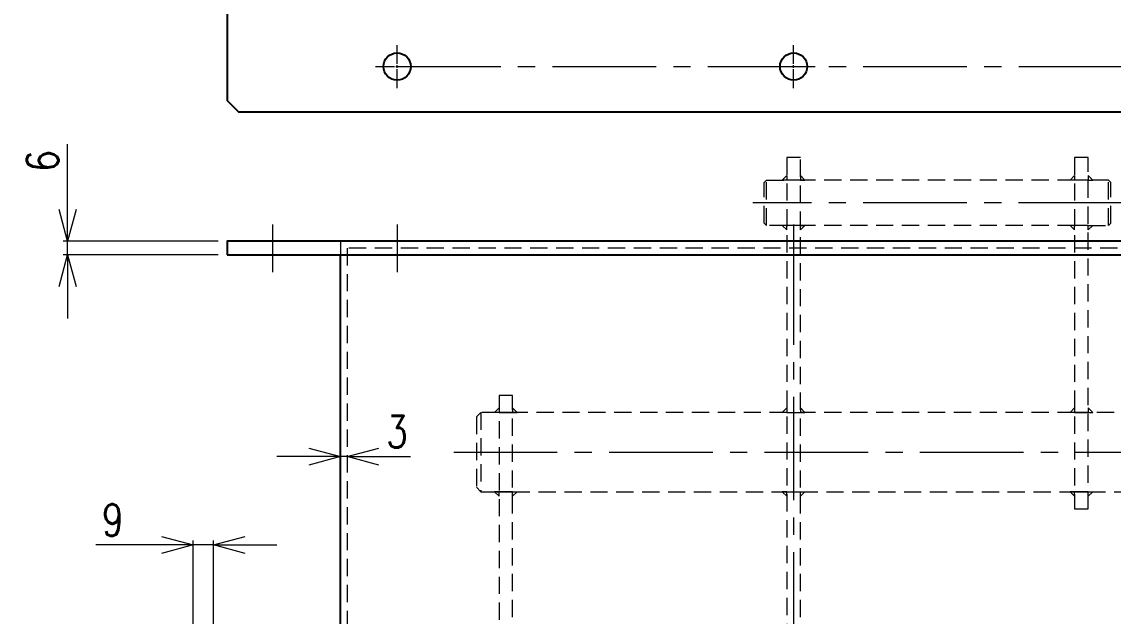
# Model space of a CAD drawing. Header units: millimetres. Extents: x 0 to 38884, y -3675 to 8056.
# Drawn here: x 25231.1 to 25712.7, y 7195.3 to 7457.6 of the extents above; entities that cross this region are included whole.
import ezdxf

# ---------------------------------------------------------------- set-up
doc = ezdxf.new("R2010")
doc.units = ezdxf.units.MM
doc.header["$LTSCALE"] = 2.4
doc.header["$PDMODE"] = 99
doc.header["$PDSIZE"] = 1
doc.linetypes.add('CENTER2', pattern=[28.575, 19.05, -3.175, 3.175, -3.175])
doc.linetypes.add('HIDDEN2', pattern=[4.7625, 3.175, -1.5875])
for name, color, linetype, lineweight in [('03_かくれ線', 6, 'HIDDEN2', 13), ('04_中心線', 1, 'CENTER2', 9), ('07_寸法線', 3, 'Continuous', 9)]:
    doc.layers.add(name, color=color, linetype=linetype, lineweight=lineweight)
doc.styles.add('寸法用', font='simplex.shx', dxfattribs={"width": 0.8, "bigfont": '@extfont2.shx'})
doc.dimstyles.new('機械製図用', dxfattribs={"dimtxt": 3.5, "dimasz": 3.5, "dimexe": 2, "dimexo": 0, "dimgap": 1.2, "dimtad": 1, "dimdsep": 46, "dimtxsty": '寸法用', "dimblk": 'OPEN30', "dimcen": 0, "dimclrd": 256, "dimclre": 256, "dimclrt": 7, "dimazin": 2, "dimtm": 1e-09, "dimtfac": 0.75, "dimtmove": 0, "dimatfit": 3, "dimldrblk": 'OPEN30', "dimfxl": 1, "dimlwd": -1, "dimlwe": -1, "dimarcsym": 0})

# ---------------------------------------------------------------- blocks, each defined once
blk = doc.blocks.new('_Open30')
at = {"color": 0, "linetype": 'ByBlock', "lineweight": -2}
for p, q in [((-1, 0.268), (0, 0)), ((0, 0), (-1, -0.268)), ((0, 0), (-1, 0))]:
    blk.add_line(p, q, dxfattribs=at)
blk = doc.blocks.new('*D1079')
at = {"layer": '07_寸法線', "transparency": 16777216}
for p, q in [((25371.71, 7271.13), (25371.71, 7166.26)), ((25306.71, 7140.72), (25306.71, 7170.26)), ((25357.71, 7168.26), (25320.71, 7168.26))]:
    blk.add_line(p, q, dxfattribs=at)
at = {"layer": 'Defpoints', "color": 0, "transparency": 16777216}
for p in [(25371.71, 7271.13), (25306.71, 7168.26), (25306.71, 7140.72)]:
    blk.add_point(p, dxfattribs=at)
at = {"layer": '07_寸法線', "transparency": 16777216, "xscale": 14, "yscale": 14, "zscale": 14, "rotation": 180}
blk.add_blockref('_Open30', (25306.71, 7168.26), dxfattribs=at)
at = {"layer": '07_寸法線', "transparency": 16777216, "xscale": 14, "yscale": 14, "zscale": 14}
blk.add_blockref('_Open30', (25371.71, 7168.26), dxfattribs=at)
at = {"layer": '07_寸法線', "color": 7, "transparency": 16777216, "insert": (25339.21, 7179.26), "char_height": 14, "attachment_point": 5, "style": '寸法用'}
blk.add_mtext('65', dxfattribs=at)
blk = doc.blocks.new('*U1007')
at = {"layer": '04_中心線', "color": 0, "linetype": 'CENTER2', "transparency": 16777216}
for p, q in [((0, 1.2), (0, 9.5)), ((-9.5, 0), (-1.2, 0)), ((1.2, 0), (9.5, 0)), ((0, -9.5), (0, -1.2))]:
    blk.add_line(p, q, dxfattribs=at)
at = {"layer": '04_中心線', "color": 0, "linetype": 'Continuous', "transparency": 16777216}
for p, q in [((-0.6, 0), (0.6, 0)), ((0, -0.6), (0, 0.6))]:
    blk.add_line(p, q, dxfattribs=at)
blk = doc.blocks.new('*U1008')
at = {"layer": '04_中心線', "color": 0, "linetype": 'CENTER2', "transparency": 16777216}
for p, q in [((0, 1.2), (0, 9.5)), ((-9.5, 0), (-1.2, 0)), ((1.2, 0), (9.5, 0)), ((0, -9.5), (0, -1.2))]:
    blk.add_line(p, q, dxfattribs=at)
at = {"layer": '04_中心線', "color": 0, "linetype": 'Continuous', "transparency": 16777216}
for p, q in [((-0.6, 0), (0.6, 0)), ((0, -0.6), (0, 0.6))]:
    blk.add_line(p, q, dxfattribs=at)
blk = doc.blocks.new('*D1114')
at = {"layer": '07_寸法線', "transparency": 16777216}
for p, q in [((25251.31, 7374.72), (25251.31, 7403.65)), ((25317.71, 7360.72), (25249.31, 7360.72)), ((25251.31, 7354.72), (25251.31, 7360.72)), ((25317.71, 7354.72), (25249.31, 7354.72)), ((25251.31, 7340.72), (25251.31, 7326.72))]:
    blk.add_line(p, q, dxfattribs=at)
at = {"layer": 'Defpoints', "color": 0, "transparency": 16777216}
for p in [(25251.31, 7360.72), (25321.71, 7360.72), (25321.71, 7354.72)]:
    blk.add_point(p, dxfattribs=at)
at = {"layer": '07_寸法線', "transparency": 16777216, "xscale": 14, "yscale": 14, "zscale": 14}
for p, rotation in [((25251.31, 7360.72), 270), ((25251.31, 7354.72), 90)]:
    blk.add_blockref('_Open30', p, dxfattribs=dict(at, rotation=rotation))
at = {"layer": '07_寸法線', "color": 7, "transparency": 16777216, "insert": (25240.31, 7396.19), "char_height": 14, "attachment_point": 5, "rotation": 90, "style": '寸法用'}
blk.add_mtext('6', dxfattribs=at)
blk = doc.blocks.new('*D1115')
at = {"layer": '07_寸法線', "transparency": 16777216}
for p, q in [((25306.71, 7144.72), (25306.71, 7228.74)), ((25315.71, 7144.72), (25315.71, 7228.74)), ((25292.71, 7226.74), (25263.78, 7226.74)), ((25315.71, 7226.74), (25306.71, 7226.74)), ((25329.71, 7226.74), (25343.71, 7226.74))]:
    blk.add_line(p, q, dxfattribs=at)
at = {"layer": 'Defpoints', "color": 0, "transparency": 16777216}
for p in [(25306.71, 7226.74), (25306.71, 7140.72), (25315.71, 7140.72)]:
    blk.add_point(p, dxfattribs=at)
at = {"layer": '07_寸法線', "transparency": 16777216, "xscale": 14, "yscale": 14, "zscale": 14}
blk.add_blockref('_Open30', (25306.71, 7226.74), dxfattribs=at)
at = {"layer": '07_寸法線', "transparency": 16777216, "xscale": 14, "yscale": 14, "zscale": 14, "rotation": 180}
blk.add_blockref('_Open30', (25315.71, 7226.74), dxfattribs=at)
at = {"layer": '07_寸法線', "color": 7, "transparency": 16777216, "insert": (25271.25, 7237.74), "char_height": 14, "attachment_point": 5, "style": '寸法用'}
blk.add_mtext('9', dxfattribs=at)
blk = doc.blocks.new('*D1129')
at = {"layer": '07_寸法線', "transparency": 16777216}
for p, q in [((25371.71, 7269.08), (25371.71, 7263.7)), ((25357.71, 7265.7), (25343.71, 7265.7)), ((25374.71, 7265.7), (25371.71, 7265.7)), ((25374.71, 7264.08), (25374.71, 7263.7)), ((25388.71, 7265.7), (25402.71, 7265.7))]:
    blk.add_line(p, q, dxfattribs=at)
at = {"layer": 'Defpoints', "color": 0, "transparency": 16777216}
for p in [(25371.71, 7273.08), (25374.71, 7268.08), (25371.71, 7265.7)]:
    blk.add_point(p, dxfattribs=at)
at = {"layer": '07_寸法線', "transparency": 16777216, "xscale": 14, "yscale": 14, "zscale": 14}
blk.add_blockref('_Open30', (25371.71, 7265.7), dxfattribs=at)
at = {"layer": '07_寸法線', "transparency": 16777216, "xscale": 14, "yscale": 14, "zscale": 14, "rotation": 180}
blk.add_blockref('_Open30', (25374.71, 7265.7), dxfattribs=at)
at = {"layer": '07_寸法線', "color": 7, "transparency": 16777216, "insert": (25396.67, 7276.7), "char_height": 14, "attachment_point": 5, "style": '寸法用'}
blk.add_mtext('3', dxfattribs=at)

msp = doc.modelspace()

# ---------------------------------------------------------------- linework, layer by layer
at = {"color": 0}
msp.add_line((25371.7122, 7030.719), (25371.7122, 7354.719), dxfattribs=at)
for points in [[(25326.7122, 7417.8311), (25816.7122, 7417.8311), (25821.7122, 7422.8311), (25821.7122, 7912.8311), (25816.7122, 7917.8311), (25326.7122, 7917.8311), (25321.7122, 7912.8311), (25321.7122, 7422.8311)], [(25321.7122, 7354.719), (25821.7122, 7354.719), (25821.7122, 7360.719), (25321.7122, 7360.719)]]:
    msp.add_lwpolyline(points, close=True, dxfattribs=at)
for centre in [(25396.7122, 7437.8311), (25571.7122, 7437.8311)]:
    msp.add_circle(centre, 6, dxfattribs=at)
at = {"layer": '03_かくれ線'}
for p, q in [((25558.7122, 7386.719), (25559.7122, 7387.719)), ((25559.7122, 7367.719), (25559.7122, 7387.719)), ((25559.7122, 7387.719), (25568.7121, 7387.719)), ((25695.7122, 7387.719), (25574.7121, 7387.7189)), ((25710.7122, 7387.719), (25701.7122, 7387.719)), ((25710.7122, 7367.719), (25710.7122, 7387.719)), ((25711.7122, 7386.719), (25710.7122, 7387.719)), ((25558.7122, 7368.719), (25558.7122, 7386.719)), ((25711.7122, 7368.719), (25711.7122, 7386.719)), ((25559.7122, 7367.719), (25558.7122, 7368.719)), ((25710.7122, 7367.719), (25711.7122, 7368.719)), ((25568.712, 7367.719), (25559.7122, 7367.719)), ((25695.7122, 7367.719), (25574.712, 7367.7189)), ((25701.7122, 7367.719), (25710.7122, 7367.719)), ((25371.7122, 7360.719), (25371.7122, 7354.719)), ((25771.7122, 7357.719), (25371.7122, 7357.719)), ((25371.7122, 7357.719), (25371.7122, 7354.719)), ((25374.7122, 7357.719), (25374.7122, 7030.719)), ((25433.7122, 7285.219), (25433.7122, 7250.219)), ((25447.7122, 7285.219), (25441.7122, 7285.219)), ((25441.7122, 7285.219), (25447.7122, 7285.219)), ((25568.7104, 7285.219), (25574.7104, 7285.219)), ((25695.7122, 7285.219), (25701.7122, 7285.219)), ((25701.7122, 7285.219), (25695.7122, 7285.219)), ((25447.7122, 7250.219), (25441.7122, 7250.219)), ((25441.7122, 7250.219), (25447.7122, 7250.219)), ((25568.7104, 7250.219), (25574.7104, 7250.219)), ((25695.7122, 7250.219), (25701.7122, 7250.219)), ((25701.7122, 7250.219), (25695.7122, 7250.219))]:
    msp.add_line(p, q, dxfattribs=at)
for points in [[(25574.7104, 7137.719), (25574.7122, 7397.719), (25568.7122, 7397.719), (25568.7104, 7137.719)], [(25695.7122, 7397.719), (25695.7122, 7242.719), (25701.7122, 7242.719), (25701.7122, 7397.719)], [(25568.7121, 7387.719), (25566.7121, 7387.719), (25566.7121, 7387.719), (25568.7121, 7389.719)], [(25568.7121, 7387.719), (25566.7121, 7387.719), (25566.7121, 7387.719), (25568.7121, 7389.719)], [(25574.7121, 7387.719), (25576.7121, 7387.719), (25576.7121, 7387.719), (25574.7121, 7389.719)], [(25695.7122, 7387.719), (25693.7122, 7387.719), (25693.7122, 7387.719), (25695.7122, 7389.719)], [(25701.7122, 7387.719), (25703.7122, 7387.719), (25703.7122, 7387.719), (25701.7122, 7389.719)], [(25568.7121, 7367.719), (25566.7121, 7367.719), (25566.7121, 7367.719), (25568.7121, 7365.719)], [(25568.7121, 7367.719), (25566.7121, 7367.719), (25566.7121, 7367.719), (25568.7121, 7365.719)], [(25574.7121, 7367.719), (25576.7121, 7367.719), (25576.7121, 7367.719), (25574.7121, 7365.719)], [(25695.7122, 7367.719), (25693.7122, 7367.719), (25693.7122, 7367.719), (25695.7122, 7365.719)], [(25701.7122, 7367.719), (25703.7122, 7367.719), (25703.7122, 7367.719), (25701.7122, 7365.719)], [(25447.7122, 7137.719), (25447.7122, 7292.719), (25441.7122, 7292.719), (25441.7122, 7137.719)], [(25441.7122, 7285.219), (25439.7122, 7285.219), (25439.7122, 7285.219), (25441.7122, 7287.219)], [(25447.7122, 7285.219), (25449.7122, 7285.219), (25449.7122, 7285.219), (25447.7122, 7287.219)], [(25568.7104, 7285.219), (25566.7104, 7285.219), (25566.7104, 7285.219), (25568.7104, 7287.219)], [(25574.7104, 7285.219), (25576.7104, 7285.219), (25576.7104, 7285.219), (25574.7104, 7287.219)], [(25695.7122, 7285.219), (25693.7122, 7285.219), (25693.7122, 7285.219), (25695.7122, 7287.219)], [(25701.7122, 7285.219), (25703.7122, 7285.219), (25703.7122, 7285.219), (25701.7122, 7287.219)], [(25441.7122, 7250.219), (25439.7122, 7250.219), (25439.7122, 7250.219), (25441.7122, 7248.219)], [(25447.7122, 7250.219), (25449.7122, 7250.219), (25449.7122, 7250.219), (25447.7122, 7248.219)], [(25568.7104, 7250.219), (25566.7104, 7250.219), (25566.7104, 7250.219), (25568.7104, 7248.219)], [(25574.7104, 7250.219), (25576.7104, 7250.219), (25576.7104, 7250.219), (25574.7104, 7248.219)], [(25695.7122, 7250.219), (25693.7122, 7250.219), (25693.7122, 7250.219), (25695.7122, 7248.219)], [(25701.7122, 7250.219), (25703.7122, 7250.219), (25703.7122, 7250.219), (25701.7122, 7248.219)]]:
    msp.add_lwpolyline(points, close=True, dxfattribs=at)
for points in [[(25574.7121, 7387.719), (25568.7121, 7387.719)], [(25701.7122, 7387.719), (25695.7122, 7387.719)], [(25574.7121, 7367.719), (25568.7121, 7367.719)], [(25701.7122, 7367.719), (25695.7122, 7367.719)], [(25441.7122, 7285.219), (25433.7122, 7285.219), (25431.7122, 7283.219), (25431.7122, 7252.219), (25433.7122, 7250.219), (25441.7122, 7250.219)], [(25568.7114, 7285.2182), (25447.7122, 7285.219)], [(25695.7122, 7285.219), (25574.7114, 7285.219)], [(25781.7104, 7285.219), (25701.7122, 7285.219)], [(25447.7122, 7250.219), (25568.7112, 7250.2182)], [(25574.7112, 7250.219), (25695.7122, 7250.219)], [(25701.7122, 7250.219), (25781.7104, 7250.219)]]:
    msp.add_lwpolyline(points, dxfattribs=at)
at = {"layer": '04_中心線'}
for p, q in [((25396.7122, 7437.8311), (25746.7122, 7437.8311)), ((25716.7122, 7377.719), (25553.7122, 7377.719)), ((25341.7122, 7368.1866), (25341.7122, 7347.0653)), ((25396.7122, 7368.1866), (25396.7122, 7347.0653)), ((25571.7122, 7368.1866), (25571.7122, 7348.0653)), ((25571.7122, 7360.719), (25571.7122, 7010.5666)), ((25421.7122, 7267.719), (25896.7104, 7267.719))]:
    msp.add_line(p, q, dxfattribs=at)

# ---------------------------------------------------------------- block references
at = {"layer": '04_中心線', "linetype": 'CENTER2'}
for name, p in [('*U1008', (25396.7122, 7437.8311)), ('*U1007', (25571.7122, 7437.8311))]:
    msp.add_blockref(name, p, dxfattribs=at)

# ---------------------------------------------------------------- dimensions: what is measured, and where the dimension line sits
at = {"layer": '07_寸法線'}
dim = msp.add_linear_dim(base=(25251.3105, 7360.719), p1=(25321.7122, 7354.719), p2=(25321.7122, 7360.719), angle=90, dimstyle='機械製図用', override={"dimtxt": 14, "dimasz": 14, "dimexo": 4, "dimgap": 4}, dxfattribs=at)
dim.commit()
dim.dimension.update_dxf_attribs({"geometry": '*D1114', "text_midpoint": (25240.3105, 7396.1857)})
dim = msp.add_linear_dim(base=(25371.7122, 7265.702), p1=(25374.7122, 7268.079), p2=(25371.7122, 7273.079), dimstyle='機械製図用', override={"dimtxt": 14, "dimasz": 14, "dimexo": 4, "dimgap": 4, "dimtmove": 2}, dxfattribs=at)
dim.commit()
dim.dimension.update_dxf_attribs({"geometry": '*D1129', "text_midpoint": (25396.6656, 7276.702), "dimtype": 160})
for base, p1, override, picture, middle in [((25306.7122, 7168.2585), (25371.7122, 7271.1342), {"dimtxt": 14, "dimasz": 14, "dimgap": 4}, '*D1079', (25339.2122, 7179.2585)), ((25306.7122, 7226.7401), (25315.7122, 7140.719), {"dimtxt": 14, "dimasz": 14, "dimexo": 4, "dimgap": 4, "dimtoh": 1}, '*D1115', (25271.2455, 7237.7401))]:
    dim = msp.add_linear_dim(base=base, p1=p1, p2=(25306.7122, 7140.719), dimstyle='機械製図用', override=override, dxfattribs=at)
    dim.commit()
    dim.dimension.update_dxf_attribs({"geometry": picture, "text_midpoint": middle})

doc.saveas('drawing.dxf')
